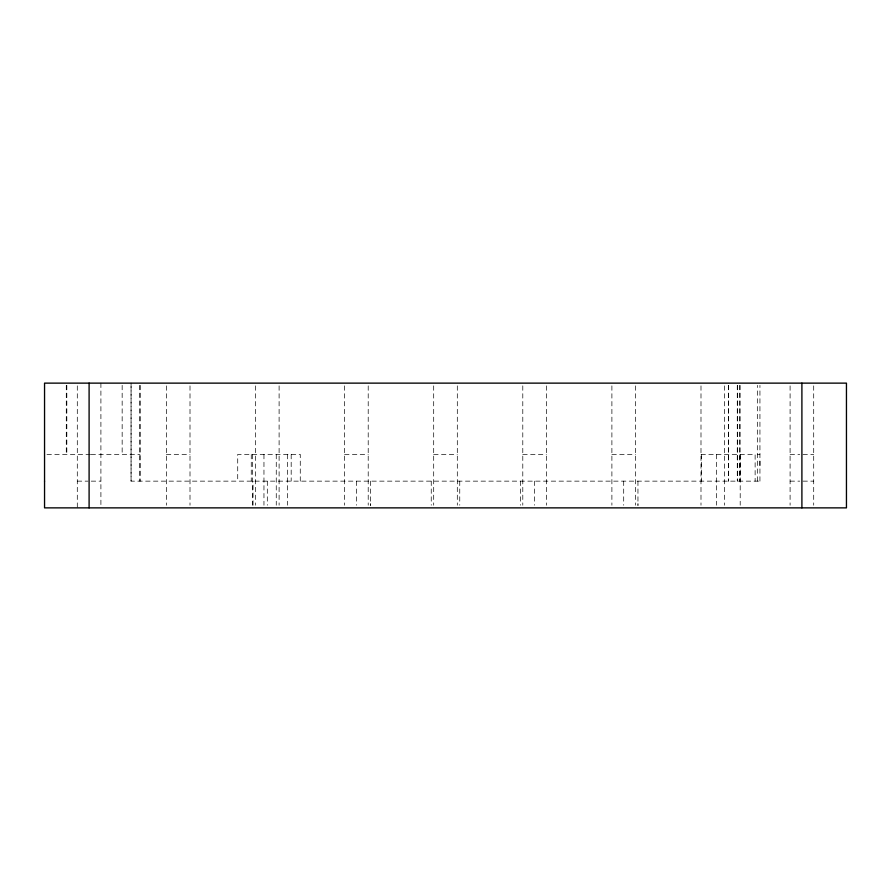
<?xml version="1.0" encoding="UTF-8"?>
<svg xmlns="http://www.w3.org/2000/svg" width="891" height="891" viewBox="0 0 891 891"><rect width="100%" height="100%" fill="white"/><g stroke="black" fill="none" stroke-linecap="round" stroke-linejoin="round"><path stroke-width="0.67" stroke-dasharray="4.46 3.34" d="M131.066 481.14L131.066 383.13L131.066 481.14L759.923 481.14M253.044 505.197L253.044 481.14M370.656 505.642L370.656 503.415M520.344 481.14L520.344 505.197M637.956 505.642L637.956 503.415M757.328 481.14L757.328 385.358M759.934 481.14L759.934 385.358M46.978 454.41L90.726 454.41M91.038 454.41L139.976 454.41M166.394 454.41L190.006 454.41M344.594 454.41L368.206 454.41M433.694 454.41L457.306 454.41M522.794 454.41L546.406 454.41M611.894 454.41L635.506 454.41M700.994 454.41L755.123 454.41L755.123 481.14M757.328 454.41L759.923 454.41M790.094 454.41L799.75 454.41M802.958 454.41L813.706 454.41M77.294 481.14L88.042 481.14M91.25 481.14L100.906 481.14M790.094 481.14L799.75 481.14M802.958 481.14L813.706 481.14M813.706 385.87L813.706 505.197M790.094 385.87L790.094 505.197M759.934 461.093L759.934 467.775M740.198 454.41L740.198 505.197M724.606 385.87L724.606 505.197M716.587 454.41L716.587 505.197M701.663 454.41L701.663 481.14M700.994 385.87L700.994 505.197M637.956 481.14L637.956 505.197M635.506 385.87L635.506 505.197M623.7 481.14L623.7 505.197M611.894 385.87L611.894 505.197M546.406 385.87L546.406 505.197M534.6 481.14L534.6 505.197M522.794 385.87L522.794 505.197M459.756 481.14L459.756 505.197M457.306 385.87L457.306 505.197M433.694 385.87L433.694 505.197M431.244 481.14L431.244 505.197M370.656 481.14L370.656 505.197M368.206 385.87L368.206 505.197M356.411 481.14L356.411 505.197M344.594 385.87L344.594 505.197M300.267 481.14L300.267 454.41L237.719 454.41L237.719 481.14M291.179 454.41L291.179 481.14M287.57 454.41L287.57 505.197M279.106 385.87L279.106 505.197M276.255 454.41L276.255 505.197M267.311 481.14L267.311 505.197M263.959 454.41L263.959 505.197M255.494 385.87L255.494 505.197M252.643 454.41L252.643 505.197M251.262 454.41L251.262 481.14M190.006 385.87L190.006 505.197M166.394 385.87L166.394 505.197M122.156 385.358L122.156 454.41M100.906 383.13L100.906 507.87M77.294 385.87L77.294 507.87M66.825 385.358L66.825 454.41M66.279 385.358L66.279 454.41M139.976 385.358L139.976 481.14L139.976 385.358M728.393 385.358L728.393 481.14L728.393 385.358M737.303 385.358L737.303 481.14L737.303 385.358M739.909 385.358L739.909 481.14L739.909 385.358"/><path stroke-width="1.34" d="M89.1 507.87L89.1 383.13M801.9 383.13L801.9 507.87M44.55 481.14L44.55 507.87L846.45 507.87L846.45 383.13L44.55 383.13L44.55 481.14"/></g></svg>
